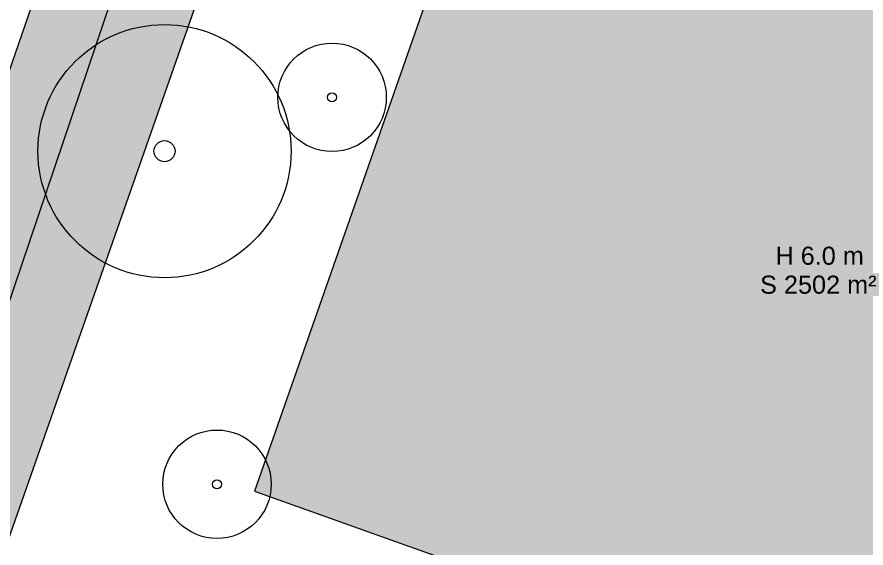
# Model space of a CAD drawing. Header units: metres. Extents: x -3 to 687, y -1 to 1371.
# Drawn here: x 279.58 to 326.56, y 59.7 to 89.07 of the extents above; entities that cross this region are included whole.
import ezdxf

# ---------------------------------------------------------------- set-up
doc = ezdxf.new("R2010")
doc.units = ezdxf.units.M
doc.header["$MEASUREMENT"] = 0
for name, color, linetype, lineweight, true_color in [('TPX_BUILDING_AREAS_TEXT', 7, 'CONTINUOUS', 0, 0x000000), ('TPX_BUILDING_HEIGHTS_TEXT', 7, 'CONTINUOUS', 0, 0x000000), ('TPX_BUILDINGS', 7, 'CONTINUOUS', 0, 0x000000), ('TPX_BUILDINGS_HATCH', 7, 'CONTINUOUS', 0, 0xf0f0f0), ('TPX_VEGETATION_TREES_INDIVIDUAL', 7, 'CONTINUOUS', 0, 0x136734), ('TPX_WATERWAYS', 7, 'CONTINUOUS', 0, 0x7aafdf), ('TPX_WATERWAYS_HATCH', 7, 'CONTINUOUS', 0, 0x7aafdf)]:
    doc.layers.add(name, color=color, linetype=linetype, lineweight=lineweight, true_color=true_color)
doc.styles.add('TPX_TEXTE', font='arial.ttf')

# ---------------------------------------------------------------- blocks, each defined once
blk = doc.blocks.new('TREETR003_CR030')
at = {"layer": 'TPX_VEGETATION_TREES_INDIVIDUAL'}
for radius in [3, 0.25]:
    blk.add_circle((0, 0, 0.036), radius, dxfattribs=at)
blk = doc.blocks.new('TREETR006_CR070')
at = {"layer": 'TPX_VEGETATION_TREES_INDIVIDUAL'}
for radius in [7, 0.583]:
    blk.add_circle((0, 0, 0.036), radius, dxfattribs=at)

msp = doc.modelspace()

# ---------------------------------------------------------------- hatches: boundary and pattern name
at = {"layer": 'TPX_BUILDINGS_HATCH'}
msp.add_hatch(color=256, dxfattribs=at).paths.add_polyline_path([(309.291, 110.153), (292.733, 62.839), (346.152, 43.782), (357.839, 77.354), (327.745, 100.742), (309.291, 110.153)])
at = {"layer": 'TPX_WATERWAYS_HATCH'}
msp.add_hatch(color=256, dxfattribs=at).paths.add_polyline_path([(297.46, 139.13), (249.405, 0), (257.973, 0), (258.402, 1.143), (304.441, 132.401), (300.41, 136.264), (297.46, 139.13)])

# ---------------------------------------------------------------- linework, layer by layer
at = {"layer": 'TPX_BUILDINGS', "elevation": 0.042}
msp.add_lwpolyline([(309.291, 110.153), (292.733, 62.839), (346.152, 43.782), (357.839, 77.354), (327.745, 100.742)], close=True, dxfattribs=at)
at = {"layer": 'TPX_WATERWAYS', "elevation": 0.006}
msp.add_lwpolyline([(297.46, 139.13), (249.405, 0), (257.973, 0), (258.402, 1.143), (304.441, 132.401), (300.41, 136.264)], close=True, dxfattribs=at)
at = {"layer": 'TPX_WATERWAYS', "elevation": 0.009}
msp.add_lwpolyline([(300.41, 136.264), (278.937, 72.66), (252.89, 0)], dxfattribs=at)

# ---------------------------------------------------------------- block references
at = {"layer": 'TPX_VEGETATION_TREES_INDIVIDUAL'}
for name, p in [('TREETR006_CR070', (287.745, 81.648, 0.036)), ('TREETR003_CR030', (297.017, 84.625, 0.036)), ('TREETR003_CR030', (290.649, 63.223, 0.036))]:
    msp.add_blockref(name, p, dxfattribs=at)

# ---------------------------------------------------------------- texts
at = {"layer": 'TPX_BUILDING_AREAS_TEXT', "style": 'TPX_TEXTE'}
msp.add_text('S 2502 m²', height=1, dxfattribs=at).set_placement((320.698, 73.763, 0.045))
at = {"layer": 'TPX_BUILDING_HEIGHTS_TEXT', "style": 'TPX_TEXTE'}
msp.add_text('H 6.0 m', height=1, dxfattribs=at).set_placement((321.548, 75.363, 0.045))

doc.saveas('drawing.dxf')
